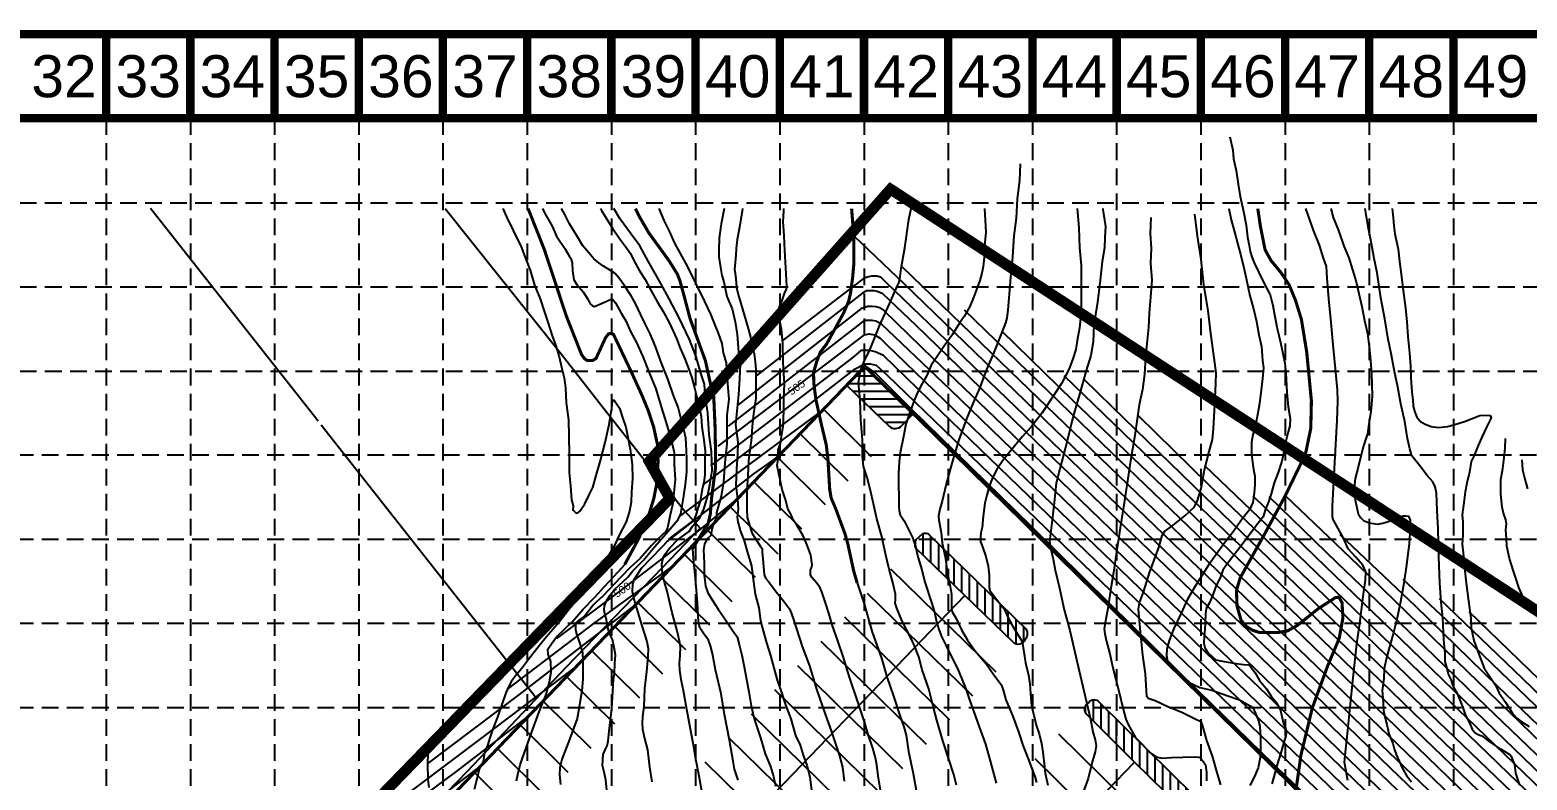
# Model space of a CAD drawing. Header units: inches. Extents: x 12501 to 13956, y 5211 to 6121.
# Drawn here: x 13230.6 to 13634, y 5918.5 to 6120.8 of the extents above; entities that cross this region are included whole.
import ezdxf
from ezdxf.enums import TextEntityAlignment as Align

# ---------------------------------------------------------------- set-up
doc = ezdxf.new("R2010")
doc.units = ezdxf.units.IN
doc.header["$MEASUREMENT"] = 0
doc.linetypes.add('HIDDEN', pattern=[0.375, 0.25, -0.125])
doc.linetypes.add('PHANTOM2', pattern=[1.25, 0.625, -0.125, 0.125, -0.125, 0.125, -0.125])
for name, color, linetype in [('BASE', 7, 'Continuous'), ('Curb', 250, 'Continuous'), ('EC', 43, 'Continuous'), ('GRID', 254, 'HIDDEN'), ('Hatch', 250, 'Continuous'), ('Parking', 250, 'Continuous'), ('PC', 43, 'Continuous'), ('PropertyLine', 250, 'Continuous'), ('Structure', 7, 'Continuous')]:
    doc.layers.add(name, color=color, linetype=linetype)
doc.styles.get("Standard").update_dxf_attribs({"font": 'ARIAL.TTF', "height": 25})
pattern_1 = [(90, (12087.9871, 5196.31), (-2.0833333, 4e-16), [])]

msp = doc.modelspace()

# ---------------------------------------------------------------- hatches: boundary and pattern name
at = {"layer": 'Hatch'}
h = msp.add_hatch(dxfattribs=at)
h.set_pattern_fill('ANSI31', scale=16.666667, angle=135, style=0)
h.set_pattern_definition([(180, (12087.9871, 5196.31), (-4e-16, -2.0833333), [])])
h.paths.add_polyline_path([(13455.53, 6030.04), (13450.67, 6024.97), (13462.14, 6013.95, 0.393005), (13465.3, 6013.9), (13468.61, 6017.31)])
h = msp.add_hatch(dxfattribs=at)
h.set_pattern_fill('ANSI31', scale=16.666667, angle=45, style=0)
h.set_pattern_definition(pattern_1)
h.paths.add_polyline_path([(13482.5, 5968.29), (13495.58, 5955.64, 0.537052), (13498.76, 5956.43, 0.397704), (13498.62, 5959.72), (13472.8, 5984.77, 0.27199), (13471.17, 5985.01), (13469.45, 5983.38, 0.167979), (13469.26, 5981.14)])
h = msp.add_hatch(dxfattribs=at)
h.set_pattern_fill('ANSI31', scale=16.666667, angle=45, style=0)
h.set_pattern_definition(pattern_1)
h.paths.add_polyline_path([(13518.47, 5939.83, 0.435119), (13515.81, 5939.41, 0.38974), (13515.19, 5936.43), (13528.23, 5923.37), (13540.87, 5911.01, 0.446905), (13544.48, 5911.35, 0.375059), (13544.79, 5913.87)])

# ---------------------------------------------------------------- linework, layer by layer
at = {"layer": 'BASE', "const_width": 2.27}
for points in [[(12502.4, 5212.07), (13954.53, 5212.07), (13954.53, 6119.64), (12502.4, 6119.64)], [(12525.04, 5234.75), (13931.9, 5234.71), (13931.87, 6096.97), (12525.33, 6096.99)]]:
    msp.add_lwpolyline(points, close=True, dxfattribs=at)
for points in [[(13251.16, 6096.96), (13251.16, 6119.64)], [(13273.85, 6096.96), (13273.85, 6119.64)], [(13296.54, 6096.96), (13296.54, 6119.64)], [(13319.22, 6096.96), (13319.22, 6119.64)], [(13341.91, 6096.96), (13341.91, 6119.64)], [(13364.6, 6096.96), (13364.6, 6119.64)], [(13387.29, 6096.96), (13387.29, 6119.64)], [(13409.98, 6096.96), (13409.98, 6119.64)], [(13432.67, 6096.96), (13432.67, 6119.64)], [(13455.36, 6096.96), (13455.36, 6119.64)], [(13478.05, 6096.96), (13478.05, 6119.64)], [(13500.74, 6096.96), (13500.74, 6119.64)], [(13523.43, 6096.96), (13523.43, 6119.64)], [(13546.12, 6096.96), (13546.12, 6119.64)], [(13568.81, 6096.96), (13568.81, 6119.64)], [(13591.5, 6096.96), (13591.5, 6119.64)], [(13614.19, 6096.96), (13614.19, 6119.64)]]:
    msp.add_lwpolyline(points, dxfattribs=at)
at = {"layer": 'Curb', "color": 7, "const_width": 0.833}
msp.add_lwpolyline([(13039.41, 5917.09, 0.230046), (13037.1, 5898.89, 0.080374), (13144.54, 5686.98), (13144.54, 5686.98, 0.021149), (13182.45, 5639.4, 0.972772), (13193.32, 5649.5), (13184.9, 5659.56), (13165.4, 5684.17), (13157.48, 5695.22), (13161.26, 5699, 0.363171), (13161.06, 5702.66), (13150.13, 5713.25), (13269.92, 5836.79), (13455.53, 6030.04), (13472.87, 6013.17), (13637.34, 5851.7), (13589.9, 5802.59), (13621.38, 5772.06), (13451.42, 5595.91), (13464.19, 5583.13), (13357.25, 5472.23)], format="xyb", dxfattribs=at)
at = {"layer": 'EC', "color": 31}
for points, elevation in [([(13553.9, 6091.96), (13554.7, 6088.35), (13554.9, 6086.02), (13555.6, 6082.89), (13556.19, 6079.23), (13556.68, 6075.83), (13557.65, 6071.84), (13558.35, 6068.12), (13558.73, 6064.91), (13559.16, 6062.7), (13559.43, 6061.08), (13559.92, 6059.3), (13560.46, 6057.95), (13561.75, 6055.42), (13563.1, 6052.61), (13564.83, 6049.38), (13565.49, 6046.53), (13565.97, 6044), (13566.67, 6040.33), (13567.59, 6036.5), (13568.24, 6033.59), (13568.72, 6030.94), (13568.99, 6028.25), (13569.32, 6023.1), (13569.64, 6019.21), (13570.18, 6016.03), (13570.13, 6014.09), (13569.64, 6012.42), (13569, 6009.94), (13568.56, 6007.43), (13567.91, 6004.51), (13566.94, 6001.44), (13565.86, 5998.64), (13565.04, 5995.7), (13564.39, 5993.54), (13563.48, 5991.33), (13562.88, 5989.5), (13561.21, 5987.39), (13559.15, 5984.57), (13556.61, 5981.23), (13554.78, 5978.8), (13553.05, 5976.59), (13552.03, 5975.13), (13551.32, 5973.03), (13550.24, 5971.01), (13549.43, 5968.75), (13548.51, 5966.54), (13547.54, 5964.76), (13547.38, 5963.36), (13547.27, 5960.82), (13547.17, 5959.15), (13547.06, 5957.37), (13546.95, 5955.59), (13547.17, 5954.24), (13548.03, 5952.92), (13549.28, 5951.73), (13550.19, 5950.98), (13551.43, 5950.65), (13552.95, 5950.38), (13555.1, 5950.06), (13557.64, 5949.68), (13558.99, 5949.58), (13559.53, 5949.2), (13560.72, 5947.42), (13561.9, 5945.42), (13563.79, 5943.16), (13565.03, 5941.16), (13566.33, 5939.6), (13567.52, 5937.66), (13567.89, 5936.09), (13568.35, 5933.74), (13568.89, 5932.61), (13569.21, 5931.53), (13568.99, 5930.51), (13568.35, 5928.4), (13567.65, 5925.87), (13566.73, 5922.79), (13565.81, 5919.45), (13565.27, 5917.51)], 43.25), ([(13497.43, 6084.67), (13497.23, 6080.23), (13496.61, 6075.25), (13496.34, 6069.99), (13495.73, 6065.28), (13495.38, 6059.61), (13494.84, 6054.1), (13494.5, 6049.52), (13494.09, 6045.29), (13493.89, 6043.04), (13493.48, 6041.81), (13492.38, 6039.01), (13490.38, 6033.78), (13488.33, 6029.2), (13486.56, 6024.35), (13484.71, 6020.05), (13482.94, 6015.89), (13480.89, 6010.29), (13479.46, 6005.55), (13478.64, 6002.62), (13477.54, 5998.32), (13476.45, 5993.78), (13475.83, 5991.6), (13475.42, 5989.75), (13475.56, 5988.66), (13476.11, 5985.25), (13476.45, 5982.38), (13477.2, 5978.72), (13477.82, 5974.21), (13478.57, 5970.73), (13478.91, 5968.62), (13478.91, 5966.57), (13478.91, 5964.72), (13479.11, 5963.9), (13480.07, 5962.33), (13481.64, 5959.09), (13483.28, 5956.22), (13485.26, 5953.49), (13488.34, 5949.8), (13490.32, 5946.93), (13491.76, 5945.02), (13492.37, 5944.13), (13492.92, 5942.49), (13493.62, 5940.21), (13495.39, 5935.98), (13497.03, 5931.54), (13498.26, 5927.65), (13499.78, 5923.86), (13501.49, 5919.28), (13501.83, 5917.92)], 42.75), ([(13358.01, 6072.6), (13359.06, 6070.38), (13360.86, 6066.72), (13362.94, 6062.27), (13364.25, 6059.02), (13365.43, 6055.98), (13366.54, 6051.98), (13368.06, 6048.31), (13369.3, 6044.65), (13370.13, 6042.03), (13371.32, 6038.31), (13372.28, 6035.9), (13373.18, 6032.65), (13373.87, 6029.82), (13374.57, 6026.98), (13374.91, 6024.29), (13375.12, 6020.28), (13375.75, 6015.69), (13375.82, 6011.13), (13375.89, 6006.36), (13375.88, 6001.5), (13376.3, 5997.83), (13376.43, 5995.28), (13376.57, 5994.1), (13376.99, 5992.51), (13376.92, 5991.34), (13377.26, 5991.06), (13377.61, 5990.72), (13378.16, 5990.51), (13378.78, 5991.06), (13380.1, 5993), (13381.27, 5995.42), (13382.31, 5997.42), (13383.21, 6000.67), (13384.38, 6004.68), (13385.63, 6009.58), (13386.68, 6014.38), (13387.37, 6018.83), (13387.61, 6020.55), (13387.73, 6020.97), (13388.03, 6020.97), (13388.44, 6020.43), (13389.46, 6018.77), (13390.29, 6016.27), (13391.18, 6013.71), (13391.6, 6011.45), (13392.31, 6007.76), (13392.85, 6003.6), (13392.98, 5999.88), (13392.68, 5996.25), (13392.62, 5993.45), (13392.21, 5991.01), (13391.25, 5988.16), (13389.27, 5984.39), (13388.02, 5981.65), (13386.71, 5979.39), (13385.05, 5976.95), (13382.47, 5973.24), (13379.62, 5969.49), (13376.58, 5965.39), (13373.18, 5961.08), (13369.85, 5957.15), (13367.83, 5954.71), (13364.97, 5951.07), (13363.07, 5948.51), (13361.46, 5946.67), (13360.39, 5945.18), (13359.62, 5943.87), (13358.84, 5942.09), (13357.71, 5938.64), (13356.7, 5935.78), (13355.25, 5932.12), (13354.48, 5929.69), (13353.94, 5927.84), (13353.1, 5925.98), (13352.98, 5925.27), (13352.74, 5923.66), (13351.67, 5921.52), (13351.01, 5918.78), (13350.3, 5916.05)], 41.58), ([(13368.71, 6072.6), (13369.3, 6071.43), (13371.31, 6067.87), (13372.49, 6065.14), (13374.77, 6061.86), (13376.05, 6059.67), (13376.41, 6059.13), (13376.69, 6058.03), (13376.78, 6055.84), (13377.18, 6053.45), (13378, 6052.11), (13379.72, 6050.17), (13380.92, 6048.23), (13381.59, 6046.96), (13382.19, 6046.36), (13382.78, 6046.21), (13384.8, 6047.11), (13387.26, 6048.23), (13387.71, 6048.08), (13388.38, 6047.19), (13389.95, 6044.42), (13391.22, 6042.33), (13392.49, 6039.27), (13393.98, 6036.66), (13395.7, 6032.93), (13397.57, 6028.15), (13399.31, 6024.01), (13400.81, 6018.93), (13402.08, 6014.9), (13403.27, 6010.65), (13404.24, 6006.84), (13404.24, 6003.71), (13404.47, 5999.6), (13404.15, 5995.98), (13403.85, 5993.07), (13403.1, 5990.01), (13402.43, 5986.57), (13402, 5985.57), (13400.99, 5984.69), (13398.13, 5981.77), (13395.01, 5978.3), (13392.36, 5975.86), (13389.85, 5973.21), (13385.02, 5968.12), (13383.3, 5966.6), (13382.42, 5965.71), (13381.2, 5964.15), (13380.11, 5962.8), (13378.41, 5961.57), (13377.6, 5960.89), (13377.6, 5960.01), (13377.6, 5958.99), (13377.94, 5957.57), (13378.82, 5955.33), (13379.54, 5952.88), (13379.59, 5950.77), (13379.64, 5947.9), (13379.59, 5945.79), (13379.34, 5942.62), (13378.99, 5940.55), (13378.53, 5937.68), (13378.03, 5935.12), (13376.72, 5931.47), (13375.71, 5928.75), (13374.6, 5925.83), (13373.95, 5924.12), (13373.4, 5921.96), (13373.35, 5919.99), (13373.6, 5917.33)], 41.75), ([(13386.4, 5912.17), (13385.76, 5918.58), (13385.37, 5920.65), (13384.93, 5922.47), (13384.98, 5923.93), (13385.11, 5925.44), (13385.67, 5926.91), (13386.15, 5927.8), (13386.4, 5929.05), (13386.71, 5931.77), (13387.05, 5934.79), (13387.4, 5937.85), (13387.7, 5942.45), (13387.83, 5945.73), (13388.13, 5947.24), (13388.26, 5950.01), (13388.44, 5952.28), (13388.05, 5954.26), (13387.57, 5956.42), (13386.79, 5958.06), (13386.19, 5960.3), (13385.97, 5961.82), (13385.54, 5963.39), (13385.36, 5964.55), (13385.45, 5965.41), (13385.93, 5966.67), (13386.84, 5968.31), (13388.13, 5969.95), (13391.76, 5973.28), (13393.1, 5975), (13395.9, 5977.77), (13399.02, 5981.5), (13401.36, 5984.18), (13403.7, 5986.95), (13405.3, 5988.81), (13406.03, 5990.36), (13406.37, 5992.52), (13406.81, 5995.2), (13407.28, 5998.26), (13407.63, 6001.65), (13407.63, 6005.23), (13407.46, 6009.2), (13407.38, 6010.69), (13406.86, 6012.72), (13406.12, 6015.87), (13405.3, 6019.11), (13404.05, 6022.24), (13402.62, 6026.47), (13400.76, 6030.96), (13399.16, 6035.39), (13397.78, 6038.88), (13396.36, 6041.56), (13395.23, 6043.98), (13393.81, 6047), (13392.63, 6049.05), (13391.08, 6051.47), (13389.61, 6053.58), (13388.31, 6055.14), (13387.02, 6055.96), (13385.15, 6057.05), (13383.9, 6058), (13382.52, 6059.04), (13381.18, 6060.72), (13379.62, 6062.54), (13378.2, 6065), (13376.04, 6068.49), (13374.73, 6071.06), (13373.87, 6072.6)], 41.83), ([(13384.38, 6072.6), (13384.65, 6072.12), (13385.86, 6070.03), (13387.62, 6067.33), (13389.44, 6064.53), (13391.14, 6062.35), (13392.41, 6060.48), (13393.29, 6058.78), (13394.88, 6055.86), (13396.37, 6053.5), (13398.02, 6050.42), (13399.73, 6047.39), (13401.21, 6044.86), (13402.92, 6041.68), (13404.81, 6037.57), (13405.8, 6034.99), (13407.12, 6032.13), (13407.94, 6029.77), (13408.99, 6027.02), (13409.65, 6024.27), (13410.36, 6021.76), (13410.86, 6019.61), (13411.52, 6016.53), (13411.68, 6013.78), (13412.18, 6010.15), (13412.56, 6007.18), (13412.45, 6004.6), (13412.51, 6000.83), (13412.18, 5998.79), (13411.8, 5997.42), (13411.47, 5995.33), (13411.25, 5993.74), (13410.59, 5991.87), (13410.09, 5990), (13409.47, 5988.72), (13408.14, 5987.63), (13403.47, 5984.13), (13400.98, 5981.4), (13398.01, 5978.36), (13395.29, 5975.56), (13393.33, 5972.5), (13393.02, 5971.33), (13392.86, 5969.39), (13393.56, 5966.66), (13394.42, 5963.7), (13395.59, 5959.88), (13396.84, 5955.92), (13397.21, 5954), (13397.13, 5951.75), (13396.73, 5947.82), (13396.25, 5943.24), (13396.08, 5938.36), (13395.72, 5935.68), (13395.6, 5933.9), (13395.66, 5932.23), (13396.2, 5929.73), (13397.03, 5926.69), (13397.52, 5922.02), (13398.23, 5918.03)], 41.92), ([(13411.77, 5915.1), (13410.99, 5919.63), (13410.1, 5923.73), (13409.32, 5928.5), (13408.37, 5933.71), (13407.47, 5938.54), (13406.82, 5942.17), (13406.1, 5945.68), (13405.74, 5948.15), (13405.62, 5950), (13405.8, 5952.14), (13405.92, 5954.58), (13405.62, 5956.01), (13404.96, 5959.11), (13403.71, 5963.63), (13402.28, 5969.5), (13401.63, 5971.94), (13401.03, 5974.02), (13400.91, 5976.76), (13401.33, 5978.92), (13403, 5981.18), (13405.08, 5983.32), (13408.24, 5985.59), (13409.13, 5986.96), (13411.16, 5989.22), (13412.17, 5991.6), (13413.19, 5994.89), (13413.84, 5998.11), (13414.44, 6001.92), (13414.38, 6004.12), (13414.26, 6007.1), (13413.66, 6011.71), (13413.31, 6017.55), (13412.59, 6022.19), (13412.36, 6025.26), (13411.52, 6027.99), (13410.03, 6032.88), (13408.31, 6037.34), (13405.44, 6043.38), (13402.82, 6048.27), (13400.62, 6052.43), (13397.21, 6058.42), (13394.95, 6062.58), (13392.63, 6065.74), (13389.65, 6069.79), (13387.95, 6072.6)], 42), ([(13400.1, 6072.6), (13401.51, 6069.26), (13402.88, 6066.52), (13404.31, 6063.25), (13405.8, 6060.51), (13407.71, 6057.11), (13409.37, 6053.78), (13410.68, 6051.04), (13412.42, 6047.55), (13413.97, 6044.16), (13415.22, 6041.01), (13416.05, 6039.04), (13417.01, 6036.24), (13417.42, 6033.74), (13418.2, 6031.06), (13418.38, 6027.87), (13418.68, 6024.3), (13418.91, 6021.26), (13418.38, 6016.92), (13418.38, 6009.2), (13417.85, 6004.08), (13417.49, 5998.96), (13416.88, 5995.07), (13416.28, 5992.81), (13415.58, 5990.69), (13415.58, 5989.26), (13414.91, 5988.02), (13414.34, 5986.21), (13414.05, 5984.49), (13413.1, 5983.54), (13412.34, 5982.21), (13412.15, 5980.59), (13412.33, 5977.05), (13412.33, 5973.7), (13412.44, 5972.48), (13412.67, 5970.86), (13413.25, 5969.01), (13414.47, 5967.1), (13416.09, 5964.62), (13417.65, 5962.3), (13419.85, 5959.09), (13421.18, 5957.18), (13421.82, 5954.75), (13422.46, 5952.26), (13423.04, 5949.08), (13424.37, 5942.32), (13425, 5938.56), (13425.7, 5935.39), (13426.4, 5933.13), (13427.44, 5929.95), (13428.71, 5925.61), (13430.16, 5922.2), (13430.97, 5919.48), (13431.49, 5916.94)], 42.17), ([(13417.67, 6072.6), (13416.89, 6068.53), (13416.35, 6064.64), (13416.28, 6061.52), (13416.28, 6059.61), (13416.66, 6056.72), (13417.04, 6054.58), (13417.57, 6052.91), (13418.43, 6048.9), (13419.8, 6045.62), (13420.64, 6042.12), (13421.17, 6038.69), (13421.56, 6033.89), (13422.01, 6030.68), (13421.85, 6026.76), (13421.55, 6022.49), (13421.09, 6017.99), (13420.78, 6014.41), (13421.32, 6009.61), (13421.24, 6006.37), (13421.02, 6002.48), (13420.86, 5997.98), (13421.24, 5994.4), (13421.47, 5991.58), (13421.17, 5989.45), (13421.4, 5988.15), (13422.01, 5985.86), (13423.07, 5983.04), (13424.07, 5979.5), (13425.06, 5976.3), (13425.52, 5972.64), (13426.05, 5968.67), (13427.04, 5964.94), (13427.5, 5961.51), (13428.03, 5959.38), (13429.11, 5955.59), (13430.18, 5952.16), (13431.17, 5948.43), (13432.01, 5945.22), (13433, 5942.4), (13434.22, 5938.82), (13435.67, 5935.09), (13436.89, 5930.59), (13438.12, 5927.95), (13438.96, 5925.28), (13439.95, 5922.54), (13440.72, 5919.41), (13441.17, 5915.75)], 42.25), ([(13422.63, 6072.6), (13422.53, 6072.05), (13421.84, 6067.61), (13421.2, 6064.29), (13420.96, 6061.86), (13420.85, 6060.02), (13420.68, 6058.11), (13420.5, 6056.2), (13420.62, 6055.17), (13420.85, 6053.72), (13420.97, 6051.38), (13421.49, 6049.42), (13422.13, 6047.05), (13423.05, 6043.99), (13424.15, 6040.27), (13424.79, 6037.96), (13425.25, 6035.89), (13425.77, 6033.46), (13426, 6031.27), (13426.17, 6029.19), (13426.17, 6026.07), (13426.17, 6021.48), (13425.6, 6017.32), (13425.25, 6013.97), (13425.02, 6010.8), (13424.67, 6008.08), (13424.27, 6004.7), (13424.03, 6000.55), (13423.75, 5996.8), (13423.75, 5994.31), (13423.8, 5991.37), (13423.92, 5989.32), (13424.33, 5987.88), (13424.9, 5986.09), (13425.19, 5984.99), (13426.06, 5983.78), (13427.5, 5981.53), (13427.91, 5980.95), (13427.91, 5980.02), (13428.14, 5978.18), (13428.43, 5974), (13428.78, 5973.02), (13429.59, 5972.04), (13431.44, 5969.67), (13433.63, 5966.9), (13435.31, 5964.7), (13435.77, 5963.61), (13436.41, 5961.58), (13438.67, 5954.56), (13440.63, 5949.36), (13442.6, 5943.07), (13444.97, 5936.06), (13446.47, 5931.84), (13447.28, 5929.42), (13448.79, 5925.12), (13449.6, 5922), (13450.06, 5918.25)], 42.33), ([(13459.8, 5915.8), (13459.18, 5919.67), (13458.79, 5922.7), (13458.39, 5924.94), (13457.78, 5927.13), (13456.48, 5930.85), (13455.53, 5934.22), (13454.24, 5938.03), (13453.28, 5940.98), (13451.93, 5944.9), (13450.86, 5948.27), (13449.8, 5951.63), (13448.34, 5956.12), (13446.82, 5960.41), (13445.92, 5963.55), (13444.91, 5966.58), (13443.96, 5969.32), (13443.45, 5970.56), (13442.55, 5971.74), (13441.42, 5973.11), (13440.97, 5973.79), (13440.97, 5974.4), (13440.97, 5975.24), (13441.25, 5975.75), (13441.37, 5976.53), (13441.03, 5979.17), (13440.02, 5981.92), (13438.84, 5984.61), (13437.38, 5987.05), (13436.31, 5988.67), (13435.64, 5990.19), (13434.8, 5991.7), (13434.29, 5993.89), (13433.34, 5996.86), (13432.44, 6001.2), (13431.99, 6003.39), (13432.21, 6005.07), (13432.21, 6007.54), (13432.89, 6009.27), (13433.17, 6011.18), (13433.62, 6013.93), (13433.67, 6015.95), (13433.79, 6018.22), (13433.79, 6021.53), (13433.96, 6025.28), (13433.62, 6031.23), (13433.45, 6036.24), (13433.12, 6040.17), (13432.56, 6042.69), (13432.16, 6044.49), (13432.33, 6045.33), (13432.67, 6046.34), (13433.29, 6047.85), (13434.07, 6049.96), (13434.52, 6050.8), (13434.57, 6051.64), (13434.52, 6053.38), (13434.29, 6056.63), (13434.07, 6061.34), (13433.85, 6065.24), (13433.57, 6069.16), (13433.73, 6071.91), (13433.8, 6072.6)], 42.42), ([(13480.3, 5917.15), (13479.55, 5920.09), (13478.11, 5924.42), (13476.67, 5928.85), (13474.94, 5934.73), (13474.01, 5938.45), (13472.86, 5943.18), (13471.07, 5948.25), (13470.1, 5951.78), (13469, 5954.72), (13468.02, 5956.91), (13465.65, 5961.41), (13464.21, 5964.86), (13463.79, 5966.22), (13463.85, 5967.2), (13463.85, 5968.64), (13463.1, 5971.81), (13462.12, 5975.44), (13461.26, 5979.19), (13460.15, 5984.23), (13458.83, 5989.01), (13457.9, 5993.04), (13457.15, 5996.64), (13456.17, 6000.16), (13455.25, 6003.1), (13454.96, 6005.92), (13454.96, 6010.24), (13454.5, 6015.63), (13454.32, 6020.99), (13453.92, 6025.74), (13454.38, 6028.91), (13455.42, 6031.39), (13457.03, 6034.73), (13459.52, 6040.98), (13462.23, 6046.91), (13464.13, 6051.23), (13464.88, 6052.79), (13465.11, 6054.29), (13465.4, 6056.42), (13466.33, 6062.04), (13467.48, 6069.7), (13468.05, 6072.6)], 42.58), ([(13487.83, 6072.6), (13488.05, 6069.49), (13488.22, 6066.24), (13487.94, 6063.44), (13487.72, 6059.4), (13487.44, 6057.04), (13487.1, 6055.19), (13486.54, 6053.23), (13485.63, 6050.78), (13484.85, 6048.6), (13483.84, 6046.24), (13482.32, 6043.49), (13481.13, 6041.74), (13479.17, 6038.71), (13476.87, 6035.46), (13475.07, 6032.77), (13473.44, 6030.41), (13472.27, 6027.64), (13470.92, 6025.28), (13469.69, 6022.87), (13468.85, 6020.85), (13467.56, 6017.15), (13466.66, 6014.52), (13465.98, 6011.21), (13465.08, 6006.8), (13464.85, 6004.45), (13464.63, 6001.14), (13464.63, 5998.17), (13464.74, 5994.86), (13464.74, 5992.34), (13464.8, 5991.05), (13465.14, 5990.04), (13466.15, 5988.41), (13467.33, 5986.07), (13468.45, 5983.94), (13469.24, 5981.64), (13469.86, 5978.73), (13470.92, 5975.19), (13471.71, 5971.89), (13473.68, 5966.19), (13474.46, 5963.44), (13474.86, 5961.25), (13475.47, 5959.4), (13476.2, 5957.27), (13477.38, 5954.92), (13478.62, 5952.45), (13480.58, 5948.67), (13481.82, 5945.59), (13482.77, 5943.18), (13483.72, 5940.48), (13485.07, 5936.65), (13486.77, 5931.94), (13488.07, 5928.25), (13489.44, 5923.41), (13490.38, 5920.01), (13490.96, 5917.69)], 42.67), ([(13512.81, 6072.6), (13513.26, 6067.42), (13513.45, 6062.02), (13513.83, 6057.24), (13513.83, 6050.46), (13513.89, 6044.87), (13513.45, 6040.48), (13512.8, 6037.08), (13512.42, 6034.6), (13511.53, 6031.8), (13510.58, 6029.25), (13508.54, 6025.44), (13506.69, 6022.57), (13503.37, 6017.52), (13500.5, 6013.83), (13497.96, 6011.1), (13495.09, 6007.57), (13492.73, 6004.7), (13491.27, 6002.48), (13489.93, 5999.87), (13488.98, 5997.45), (13488.47, 5995.33), (13487.96, 5993.17), (13487.51, 5989.73), (13487.19, 5986.68), (13486.87, 5985.22), (13486.75, 5984.01), (13486.75, 5982.8), (13487.26, 5981.46), (13488.21, 5978.79), (13488.78, 5976.25), (13489.1, 5973.77), (13489.1, 5970.55), (13489.3, 5969.66), (13490.95, 5967.43), (13493.11, 5964.7), (13494.01, 5962.66), (13495.47, 5959.99), (13496.81, 5957.77), (13497.95, 5955.86), (13498.33, 5953.69), (13498.92, 5950.16), (13499.69, 5946.85), (13500, 5944.37), (13500.2, 5941.89), (13500.51, 5938.46), (13501.21, 5935.72), (13501.79, 5933.39), (13502.56, 5930.97), (13503.2, 5928.43), (13503.51, 5926.08), (13503.9, 5922.96), (13504.21, 5920.42), (13504.85, 5917.17)], 42.83), ([(13519.68, 6072.6), (13519.71, 6072.41), (13520.44, 6067.76), (13520.28, 6064.91), (13520.2, 6062.06), (13519.54, 6058.39), (13518.97, 6053.36), (13518.31, 6047.4), (13517.33, 6041.29), (13517.09, 6036.72), (13516.44, 6033.05), (13515.21, 6028.97), (13513.49, 6022.81), (13511.69, 6016.61), (13510.14, 6010.01), (13508.11, 6002.46), (13507.13, 5998.63), (13506.64, 5993.41), (13505.98, 5987.86), (13505.58, 5985.01), (13505.36, 5982.84), (13505.68, 5980.81), (13506.32, 5978.07), (13506.89, 5975.15), (13508.03, 5970.25), (13509.31, 5964.46), (13510.84, 5958.83), (13512.43, 5951.83), (13513.57, 5946.87), (13515.29, 5939.59), (13516.38, 5934.94), (13517.01, 5931.57), (13517.65, 5929.41), (13517.9, 5927.76), (13517.65, 5926.17), (13516.89, 5923.75), (13515.74, 5918.93), (13514.4, 5915.31)], 42.92), ([(13551.47, 5917.22), (13550.6, 5920.26), (13549.23, 5925.01), (13547.74, 5929.22), (13546.69, 5933.07), (13546.32, 5934.18), (13544.39, 5935.05), (13541.04, 5936.73), (13537.44, 5938.24), (13533.84, 5939.92), (13531.97, 5940.54), (13531.6, 5941.1), (13531.23, 5947.17), (13530.49, 5952.26), (13529.86, 5958.55), (13529.36, 5964.63), (13529.61, 5966.3), (13530.66, 5969.16), (13532.28, 5974.43), (13534.76, 5981.27), (13535.69, 5984.5), (13536.38, 5985.68), (13538.18, 5986.92), (13541.84, 5989.77), (13544.45, 5992.22), (13545.2, 5993.95), (13546.19, 5997.18), (13547.06, 6001.77), (13548.11, 6006.11), (13549.23, 6010.36), (13549.55, 6013.33), (13549.92, 6019.72), (13550.17, 6025.43), (13550.29, 6028.31), (13549.73, 6032.34), (13548.8, 6038.92), (13548.06, 6045.06), (13546.94, 6052.17), (13546.2, 6058.92), (13545.26, 6065.31), (13544.52, 6071.14)], 43.08), ([(13553.63, 6072.6), (13554.32, 6069.59), (13555.27, 6066.01), (13556.05, 6062.9), (13556.77, 6060.34), (13557.66, 6056.64), (13558.38, 6053.37), (13559.28, 6049.13), (13560.3, 6045.61), (13561.13, 6042.21), (13561.79, 6038.62), (13562.44, 6035.46), (13562.74, 6031.64), (13562.98, 6029.7), (13562.75, 6026.78), (13562.39, 6023.73), (13561.97, 6020.09), (13561.37, 6016.99), (13560.77, 6013.85), (13560.17, 6011.59), (13559.81, 6009.62), (13559.81, 6006.69), (13559.93, 6004.84), (13560.29, 6002.28), (13560.71, 6000.49), (13560.65, 5998.16), (13560.53, 5995.95), (13560.1, 5993.41), (13559.21, 5991.44), (13557.36, 5989.06), (13554.85, 5985.48), (13552.34, 5982.19), (13548.15, 5976.49), (13544.81, 5971.12), (13542.48, 5967.12), (13540.8, 5963.54), (13538.83, 5959.4), (13537.63, 5956.17), (13536.98, 5953.85), (13536.86, 5952.11), (13537.1, 5950.62), (13538.71, 5948.95), (13540.98, 5946.68), (13543.01, 5944.89), (13545.87, 5943.52), (13549.1, 5942.8), (13553.42, 5941.27), (13556.58, 5940.14), (13559.39, 5938.59), (13560.22, 5937.93), (13560.88, 5936.5), (13561.6, 5934.83), (13562.02, 5933.04), (13562.19, 5930.11), (13562.19, 5927.49), (13562.08, 5924.62), (13561.54, 5921.88), (13560.46, 5919.33), (13559.33, 5917.12)], 43.17), ([(13585.77, 5918.43), (13584.8, 5923.34), (13585.16, 5926.92), (13585.76, 5931.88), (13586.35, 5938.24), (13587.13, 5946.12), (13588.14, 5955.25), (13588.98, 5960.77), (13589.94, 5968.77), (13590.48, 5972.44), (13590.6, 5974.71), (13589.76, 5976.44), (13587.91, 5978.65), (13585.82, 5980.92), (13584.45, 5983.96), (13582.66, 5987.18), (13581.69, 5989), (13581.57, 5989.78), (13581.63, 5992.41), (13581.87, 5997.42), (13582.29, 6005.89), (13582.82, 6015.47), (13583.06, 6020.67), (13582.94, 6023.77), (13582.46, 6028.48), (13581.81, 6035.86), (13581.21, 6041.89), (13580.61, 6048.28), (13580.2, 6053.86), (13579.96, 6056.96), (13579.18, 6059.29), (13578.05, 6062.75), (13576.55, 6066.57), (13574.39, 6072.6)], 43.42), ([(13581.11, 6072.6), (13581.77, 6070.17), (13583.23, 6066.69), (13584.65, 6062.44), (13586, 6059.36), (13586.95, 6056.1), (13587.96, 6052.9), (13588.69, 6049.76), (13589.48, 6046.22), (13590.21, 6042.41), (13590.99, 6038.95), (13591.44, 6035.47), (13591.84, 6031.6), (13592.06, 6028.17), (13592.23, 6025.26), (13592.24, 6021.96), (13591.9, 6017.87), (13591.4, 6014.61), (13591.06, 6011.86), (13589.99, 6008.66), (13589.21, 6005.91), (13588.52, 6002.86), (13587.73, 5999.83), (13587.4, 5997.36), (13587.4, 5995.84), (13587.68, 5994.04), (13588.24, 5991.58), (13588.52, 5990.28), (13589.25, 5989.27), (13589.98, 5988.49), (13591.44, 5987.93), (13592.62, 5987.7), (13593.61, 5987.55), (13595.18, 5987.78), (13598.04, 5988.68), (13600.51, 5989.74), (13601.47, 5989.74), (13602.03, 5989.69), (13602.48, 5988.62), (13602.53, 5987.61), (13602.42, 5985.08), (13602.25, 5982.22), (13601.92, 5979.53), (13601.52, 5976.61), (13600.78, 5971.59), (13599.88, 5966.59), (13598.98, 5962.33), (13597.97, 5957.93), (13596.96, 5954.5), (13596.06, 5951.14), (13595.55, 5948.55), (13595.39, 5945.92), (13594.94, 5942.66), (13595.23, 5939.55), (13595.34, 5937.3), (13595.73, 5935.62), (13596.24, 5933.54), (13596.8, 5931.02), (13597.81, 5928.44), (13598.2, 5926.98), (13598.71, 5925.41), (13600.34, 5921.89), (13601.57, 5919.82), (13602.92, 5918.08)], 43.5), ([(13632.05, 5917.17), (13630.98, 5920.43), (13630.7, 5922.73), (13629.96, 5924.72), (13629.29, 5925.45), (13626.93, 5926.85), (13623.95, 5928.87), (13622.27, 5930.22), (13620.87, 5930.78), (13620.02, 5931.23), (13619.46, 5931.79), (13618.68, 5933.81), (13617.55, 5936), (13616.82, 5938.08), (13615.4, 5941.69), (13614.11, 5943.94), (13613.55, 5945.68), (13612.87, 5947.14), (13612.48, 5948.6), (13611.92, 5950.51), (13611.92, 5952.64), (13611.58, 5956.45), (13611.36, 5962.32), (13610.85, 5966.48), (13610.51, 5971.75), (13610.23, 5978.68), (13610.06, 5986.32), (13609.78, 5991.25), (13609.61, 5995.9), (13609.27, 5997.64), (13608.65, 5998.93), (13607.14, 6000.67), (13605.12, 6003.3), (13602.98, 6006), (13602.42, 6007.85), (13601.8, 6010.6), (13601.12, 6015.23), (13600, 6019.95), (13599.16, 6024.49), (13598.26, 6028.7), (13597.47, 6033.11), (13596.51, 6037.88), (13595.73, 6042.88), (13594.66, 6048.57), (13593.65, 6055.25), (13592.86, 6059.12), (13592.13, 6063.17), (13591.23, 6067.71), (13590.44, 6072.6)], 43.58), ([(13597.65, 6072.6), (13597.97, 6070.11), (13598.08, 6067.92), (13598.42, 6065.84), (13599.26, 6061.65), (13599.66, 6058.34), (13600.22, 6054.25), (13600.61, 6050.54), (13601.29, 6045.74), (13601.63, 6042.09), (13601.91, 6038.11), (13602.36, 6033.62), (13602.64, 6030.14), (13602.69, 6027.08), (13602.97, 6023.09), (13603.2, 6021.07), (13603.37, 6019.39), (13603.82, 6017.7), (13604.32, 6016.36), (13605.28, 6015.18), (13606.57, 6014.51), (13608.2, 6013.89), (13610.16, 6013.61), (13612.57, 6013.89), (13614.32, 6014.28), (13617.15, 6015.22), (13621.25, 6016.79), (13622.76, 6016.96), (13624.06, 6016.79), (13624.39, 6016.4), (13624.17, 6015.83), (13623.21, 6013.87), (13621.81, 6011.01), (13620.8, 6008.71), (13619.73, 6006.07), (13619, 6004.39), (13618.55, 6001.58), (13617.76, 5998.57), (13617.31, 5996.21), (13616.97, 5993.35), (13616.52, 5990.09), (13616.69, 5988.13), (13616.69, 5984.54), (13616.52, 5982.18), (13616.8, 5979.82), (13617.14, 5975.78), (13617.6, 5971.59), (13618.27, 5966.82), (13618.83, 5962.16), (13618.95, 5959.61), (13619.68, 5956.13), (13620.69, 5953.5), (13621.58, 5951.03), (13622.48, 5948.73), (13625.53, 5944.15), (13626.48, 5942.02), (13628.17, 5939.55), (13630.02, 5936.69), (13631.25, 5935.23), (13632.71, 5934.16), (13634.62, 5932.99)], 43.67), ([(13532.66, 6070.22), (13532.47, 6065.94), (13532.72, 6061.98), (13532.54, 6057.88), (13532.91, 6053.29), (13532.58, 6048.74), (13532.21, 6044.39), (13532.02, 6040.61), (13531.65, 6037.08), (13531.22, 6032.68), (13530.91, 6027.99), (13530.41, 6023.84), (13529.54, 6019.75), (13528.98, 6015.9), (13528.36, 6011.46), (13527.18, 6004.64), (13526.19, 5998.07), (13525.44, 5993.29), (13524.38, 5986.56), (13523.45, 5980.61), (13522.58, 5974.47), (13521.9, 5970.27), (13521.15, 5965.31), (13520.53, 5961.9), (13520.1, 5959.3), (13520.28, 5957.99), (13520.66, 5955.89), (13521.59, 5952.54), (13522.33, 5949.13), (13524.14, 5942.14), (13525.13, 5937.99), (13525.94, 5934.95), (13526.5, 5933.53), (13527.37, 5932.1), (13528.55, 5930.05), (13530.47, 5928.01), (13532.39, 5925.96), (13534.07, 5924.84), (13535.62, 5924.41), (13538.23, 5924.6), (13544.32, 5924.8), (13545.56, 5924.68), (13546.12, 5924.37), (13546.8, 5923.44), (13547.42, 5922.63), (13547.67, 5920.58), (13547.61, 5918.35)], 43), ([(13634.4, 5964.67), (13633.22, 5967.2), (13631.76, 5970.45), (13631.15, 5972.42), (13630.35, 5974.85), (13629.28, 5978.28), (13628.61, 5981.59), (13628.44, 5983.63), (13628.33, 5985.99), (13628.44, 5987.67), (13628.27, 5988.74), (13627.66, 5990.48), (13627.32, 5992.11), (13626.98, 5995.64), (13626.98, 5999.6), (13627.49, 6002.52), (13627.82, 6005.44), (13628.1, 6008.02), (13628.22, 6010.66)], 43.75), ([(13632.61, 6004.87), (13632.83, 6002.17), (13633.45, 5999.71), (13634.12, 5997.07)], 43.83), ([(13421.44, 5918.51), (13420.49, 5921.53), (13420.12, 5923.67), (13419.11, 5929.31), (13417.78, 5936.23), (13416.84, 5941.77), (13415.38, 5948.23), (13414.5, 5952.7), (13414, 5954.71), (13413.43, 5956.29), (13412.17, 5957.98), (13411.1, 5959.59), (13410.78, 5961.23), (13410.47, 5966.32), (13410.22, 5969.72), (13409.84, 5973.81), (13409.46, 5978.28), (13409.21, 5981.02)], 42.08), ([(13361.69, 5918.35), (13362.05, 5920.07), (13362.7, 5922.63), (13363.83, 5925.67), (13365.8, 5931.28), (13367.82, 5936.93), (13369.73, 5941.61), (13370.62, 5945.06), (13371.04, 5947.68), (13370.98, 5950.53), (13370.26, 5952.49), (13370.14, 5953.8), (13370.68, 5954.64), (13372.52, 5957.19), (13376.88, 5961.39), (13379.62, 5964.54), (13382.83, 5967.87), (13385.45, 5970.73), (13389.08, 5974.65), (13390.88, 5976.65)], 41.67), ([(13453.51, 5971.73), (13455.31, 5966.33), (13457.53, 5958.46), (13460.07, 5951.42), (13461.54, 5946.34), (13463.34, 5941.18), (13464.99, 5935.97), (13466.06, 5932.94), (13466.71, 5930.65), (13467.37, 5926.23), (13468.6, 5920.33), (13469.75, 5913.74)], 42.5), ([(13337.85, 5925.59), (13337.73, 5922.89), (13337.85, 5918.69), (13338.13, 5916.51)], 41.5)]:
    msp.add_lwpolyline(points, dxfattribs=dict(at, elevation=elevation))
at = {"layer": 'EC', "color": 31, "const_width": 0.833}
for points, elevation in [([(13390.88, 5976.65), (13394.77, 5983.88), (13397.38, 5990.06), (13398.72, 5994.43), (13399.57, 5998.79), (13399.87, 6004.35), (13399.69, 6009.08), (13398.66, 6013.81), (13397.26, 6018.06), (13395.57, 6022.18), (13392.46, 6029.02), (13387.84, 6038.72), (13387.42, 6038.96), (13387.06, 6038.96), (13386.51, 6038.84), (13385.72, 6037.81), (13383.17, 6032.23), (13382.26, 6031.69), (13381.66, 6031.63), (13380.87, 6031.63), (13380.08, 6032.11), (13379.23, 6033.32), (13375.16, 6043.63), (13369.21, 6061.63), (13364.86, 6072.6)], 41.67), ([(13393.76, 6072.6), (13394.87, 6070.39), (13397.38, 6066.06), (13402.78, 6058.63), (13405.08, 6054.93), (13405.78, 6053.11), (13406.83, 6049.28), (13408.5, 6042.92), (13412.63, 6031.59), (13413.96, 6025.51), (13414.87, 6021.91), (13415.22, 6014.02), (13415.36, 6006.76), (13415.36, 6002.86), (13414.3, 5994.66), (13413.95, 5990.26), (13413.32, 5987.54), (13412.07, 5985.65), (13409.21, 5981.02)], 42.08), ([(13452.02, 6072.6), (13452.63, 6064.98), (13452.64, 6057.88), (13452.29, 6053.94), (13451.74, 6049.86), (13451.18, 6047.51), (13449.87, 6044.47), (13448.21, 6041.43), (13445.24, 6036.03), (13443.62, 6033.98), (13442.59, 6031.28), (13441.76, 6028.38), (13441.83, 6025.69), (13442.38, 6021.19), (13444.04, 6013.73), (13445.22, 6008.77), (13445.64, 6005.04), (13446.12, 5996.88), (13446.53, 5994.53), (13447.71, 5991.77), (13450.27, 5984.85), (13451.03, 5982.09), (13452.56, 5975), (13453.51, 5971.73)], 42.5), ([(13571.5, 5914.04), (13573.08, 5925.23), (13576.14, 5937.94), (13580.29, 5949.33), (13583.4, 5956.73), (13584.41, 5962.29), (13584.16, 5966.41), (13583.48, 5967.59), (13583.15, 5967.84), (13582.39, 5967.75), (13577.84, 5964.81), (13572.04, 5960.18), (13569.43, 5958.75), (13566.99, 5958.33), (13564.3, 5958.33), (13561.94, 5958.33), (13560.09, 5958.92), (13558.4, 5959.93), (13556.97, 5961.61), (13555.88, 5965.4), (13555.71, 5969.69), (13556.72, 5973.05), (13563.53, 5985.29), (13568.92, 5995.3), (13574.31, 6006.45), (13575.74, 6013.34), (13575.91, 6020.75), (13574.65, 6033.91), (13573.22, 6042.74), (13571.61, 6047.93), (13569.92, 6052.05), (13567.73, 6055.33), (13565.04, 6058.61), (13563.44, 6061.47), (13562.18, 6067.78), (13561.47, 6072.6)], 43.33)]:
    msp.add_lwpolyline(points, dxfattribs=dict(at, elevation=elevation))
at = {"layer": 'GRID', "color": 252, "linetype": 'HIDDEN', "ltscale": 18}
for p, q in [((13251.16, 6096.96), (13251.16, 5302.72)), ((13273.85, 6096.96), (13273.85, 5302.72)), ((13296.54, 6096.96), (13296.54, 5302.72)), ((13319.22, 6096.96), (13319.22, 5302.72)), ((13341.91, 6096.96), (13341.91, 5302.72)), ((13364.6, 6096.96), (13364.6, 5302.72)), ((13387.29, 6096.96), (13387.29, 5302.72)), ((13409.98, 6096.96), (13409.98, 5302.72)), ((13432.67, 6096.96), (13432.67, 5302.72)), ((13455.36, 6096.96), (13455.36, 5302.72)), ((13478.05, 6096.96), (13478.05, 5302.72)), ((13500.74, 6096.96), (13500.74, 5302.72)), ((13523.43, 6096.96), (13523.43, 5302.72)), ((13546.12, 6096.96), (13546.12, 5302.72)), ((13568.81, 6096.96), (13568.81, 5302.72)), ((13591.5, 6096.96), (13591.5, 5302.72)), ((13614.19, 6096.96), (13614.19, 5302.72)), ((12525.93, 6074.19), (13932.68, 6074.19)), ((12525.93, 6051.5), (13932.68, 6051.5)), ((12525.93, 6028.81), (13932.68, 6028.81)), ((12525.09, 6006.2), (13931.84, 6006.2)), ((12525.09, 5983.51), (13931.84, 5983.51)), ((12525.09, 5960.82), (13931.84, 5960.82)), ((12525.09, 5938.13), (13931.84, 5938.13))]:
    msp.add_line(p, q, dxfattribs=at)
at = {"layer": 'Parking', "color": 7}
for p, q in [((13444.45, 6018.5), (13457.31, 6005.8)), ((13438.13, 6011.91), (13450.99, 5999.22)), ((13432.03, 6005.57), (13444.89, 5992.87)), ((13425.68, 5998.95), (13438.54, 5986.25)), ((13419.25, 5992.26), (13432.11, 5979.56)), ((13413.15, 5985.91), (13426.01, 5973.21)), ((13406.92, 5979.43), (13419.79, 5966.73)), ((13462.51, 5975.48), (13490.84, 5947.74)), ((13400.83, 5973.08), (13413.69, 5960.39)), ((13394.43, 5966.42), (13407.29, 5953.72)), ((13456.23, 5968.96), (13484.56, 5941.22)), ((13450.08, 5962.57), (13478.41, 5934.83)), ((13388.2, 5959.93), (13401.06, 5947.23)), ((13443.74, 5955.97), (13472.07, 5928.23)), ((13381.97, 5953.45), (13394.84, 5940.75)), ((13375.23, 5946.43), (13388.1, 5933.74)), ((13437.42, 5949.4), (13465.75, 5921.66)), ((13431.22, 5942.96), (13459.55, 5915.22)), ((13368.92, 5939.86), (13381.78, 5927.16)), ((13424.95, 5936.44), (13453.28, 5908.7)), ((13362.72, 5933.41), (13375.59, 5920.71)), ((13418.82, 5930.06), (13447.15, 5902.32)), ((13356.59, 5927.02), (13369.45, 5914.33)), ((13412.49, 5923.49), (13440.83, 5895.75)), ((13350.41, 5920.59), (13363.27, 5907.89))]:
    msp.add_line(p, q, dxfattribs=at)
for points in [[(13482.5, 5968.29), (13420.04, 5903.37), (13413.79, 5896.89), (13313.68, 5793.19), (13307.45, 5786.79), (13207.11, 5683.03)], [(13507.76, 5930.98), (13536.44, 5902.8)], [(13246.72, 5631.68), (13296.75, 5683.41), (13303.04, 5690.02), (13403.19, 5793.8), (13409.58, 5800.37), (13528.23, 5923.37)], [(13501.35, 5924.34), (13530.04, 5896.16)]]:
    msp.add_lwpolyline(points, dxfattribs=at)
at = {"layer": 'PC', "color": 1, "linetype": 'HIDDEN', "ltscale": 60, "const_width": 2.92}
msp.add_lwpolyline([(13709.55, 5916.62), (13462.52, 6077.85), (13397.49, 6004.44), (13403.05, 5994.44), (13142.62, 5726.32), (13097.08, 5815.1), (13049.35, 5923.2), (13043.22, 5923.2), (13029.21, 5910.07), (13014.33, 5903.07), (12993.31, 5902.19), (12981.05, 5908.32)], dxfattribs=at)
at = {"layer": 'PC', "color": 43}
for points, elevation in [([(13589.14, 5666.07), (13589.68, 5670.97), (13590.53, 5675.42), (13592.48, 5679.08), (13598.8, 5687.73), (13608.18, 5700.94), (13618.39, 5715.36), (13632.68, 5735.75), (13646.65, 5755.26), (13648.91, 5767.1), (13657.03, 5816.43), (13664.05, 5856.8), (13664.12, 5859.65), (13663.86, 5861.34), (13662.09, 5863.62), (13654.4, 5870.63), (13624.37, 5899.64), (13594.75, 5928.06), (13569.61, 5952.61), (13541.19, 5979.86), (13504.22, 6015.47), (13466.14, 6052.36), (13452.8, 6065.06)], 42.5), ([(13465.64, 6056.9), (13494.77, 6028.74), (13664.72, 5864.98), (13666.63, 5862.84), (13667.17, 5861.76), (13667.41, 5860.26), (13667.23, 5858.7), (13649.7, 5754.8), (13629.68, 5726.5), (13601.57, 5686.94), (13599.13, 5682.84), (13598.43, 5680.13), (13597.73, 5677.34), (13597.56, 5673.33), (13597.47, 5669.37), (13597.77, 5666.81), (13598.07, 5665.22)], 42.58), ([(13433.37, 6036.94), (13455.68, 6054.06), (13456.65, 6054.33), (13457.47, 6054.47), (13458.86, 6054.47), (13459.82, 6054.2), (13461.27, 6052.82), (13496.06, 6019.25), (13541.08, 5975.81), (13564.89, 5953.13), (13597.17, 5921.88), (13633.33, 5887.11), (13659.47, 5862.05)], 42.42), ([(13647.75, 5868.98), (13622.44, 5893.43), (13588.34, 5926.13), (13561.92, 5951.93), (13532.26, 5980.48), (13504.47, 6007.11), (13469.41, 6041.06), (13460.4, 6049.59), (13458.95, 6050.28), (13458.12, 6050.42), (13457.08, 6050.42), (13456.05, 6050.42), (13455.01, 6049.94), (13426.33, 6027.55)], 42.33), ([(13421.58, 6019.73), (13455, 6045.84), (13456.36, 6046.33), (13457.6, 6046.33), (13458.6, 6046.21), (13459.55, 6045.92), (13460.67, 6045.15), (13473.89, 6032.29), (13490.62, 6016.33), (13516.2, 5991.58), (13538.06, 5970.47), (13566.01, 5943.49), (13591.47, 5918.83), (13615.81, 5895.5), (13632.6, 5879.37), (13652.98, 5859.99)], 42.25), ([(13606.82, 5672.38), (13605.54, 5675.09), (13604.78, 5678.41), (13604.63, 5681.88), (13604.93, 5684.59), (13605.46, 5686.4), (13607.14, 5689), (13614.75, 5699.77), (13630.3, 5721.67), (13644.26, 5741.67), (13652.94, 5753.92), (13655.96, 5773.29), (13661.93, 5810.42), (13667.74, 5843.18), (13670.53, 5861.03), (13670.3, 5862.69), (13669.93, 5863.82), (13669.17, 5864.87), (13663.59, 5870.22), (13623.9, 5908.54), (13568.26, 5962.37), (13519.57, 6009.32), (13482.42, 6045.27)], 42.67), ([(13416.06, 6008.6), (13447.52, 6032.44), (13455.5, 6038.56), (13456.79, 6038.84), (13458.19, 6038.56), (13459.76, 6037.72), (13461.43, 6035.96), (13489.7, 6008.69), (13526.86, 5972.93), (13561.51, 5939.4), (13646.71, 5857.15)], 42.08), ([(13647.6, 5860.56), (13631.29, 5876.38), (13610.33, 5896.83), (13587.99, 5918.09), (13566.04, 5939.46), (13545.76, 5958.89), (13523.07, 5980.77), (13500.97, 6002.2), (13478.57, 6023.86), (13460.08, 6041.48), (13458.52, 6042.23), (13457.52, 6042.48), (13456.65, 6042.48), (13455.9, 6042.48), (13454.96, 6042.1), (13418.79, 6013.93)], 42.17), ([(13492.41, 6039.66), (13511.56, 6020.97), (13542.12, 5991.77), (13569.97, 5964.9), (13598.81, 5936.98), (13630.74, 5906.18), (13656.86, 5881.04)], 42.75), ([(13411.99, 5998.11), (13436.5, 6016.61), (13452.97, 6029.42), (13455.6, 6030.73), (13457.01, 6030.73), (13458.61, 6030.36), (13461.62, 6027.73), (13617.21, 5877.51), (13640.38, 5855.11), (13641.41, 5852.95), (13641.6, 5851.64), (13641.32, 5848.54), (13636.33, 5818.33), (13632.1, 5794.38), (13627.3, 5764.24), (13593.16, 5715.82), (13553.17, 5659.52), (13531.06, 5614.29)], 41.92), ([(13643.47, 5856.03), (13628.63, 5870.5), (13599.17, 5899.14), (13561.72, 5935.18), (13520.4, 5975.12), (13478.96, 6015.25), (13460.63, 6033.02), (13458.4, 6034.04), (13456.92, 6034.32), (13455.53, 6034.32), (13454.51, 6034.32), (13452.46, 6032.55), (13428.71, 6014.38), (13413.99, 6003.28)], 42), ([(13635.38, 5856), (13614.7, 5875.84), (13589.47, 5900.23), (13569.24, 5919.46), (13545.52, 5942.52), (13521.59, 5966.1), (13500.37, 5986.99), (13467.95, 6018.75), (13458.35, 6028.36), (13456.41, 6029.76), (13455.82, 6030.09), (13455.36, 6030.09)], 41.83), ([(13620.81, 5685.67), (13619.31, 5688.97), (13618.96, 5690.41), (13618.96, 5692.11), (13619.16, 5693.96), (13619.86, 5696.86), (13621.38, 5699.05), (13625.98, 5705.55), (13635.83, 5719.64), (13658.31, 5751.38), (13662.83, 5778.79), (13668.76, 5814.32), (13674.92, 5852.54), (13676.79, 5863.51), (13676.72, 5865.03), (13676.38, 5866.14), (13675.27, 5867.59), (13666.14, 5876.02), (13640.99, 5900.46), (13609.21, 5931.13), (13574.26, 5964.98), (13544.07, 5993.92), (13509.32, 6027.56)], 42.83), ([(13514.51, 6026.73), (13522.19, 6019.13), (13547.15, 5995.01), (13576.59, 5966.62), (13605.76, 5938.5), (13638.67, 5906.95), (13666.42, 5880.19), (13678.67, 5868.46), (13679.43, 5867.17), (13679.81, 5865.88), (13679.96, 5864.52), (13679.96, 5862.54), (13674.72, 5831.99), (13666.59, 5782.38), (13661.5, 5751.81), (13660.97, 5750.36), (13659.46, 5748.01), (13639.89, 5720.43), (13632.82, 5710.29), (13631.84, 5707.94), (13631.61, 5706.5), (13631.61, 5704.98), (13632.44, 5702.63)], 42.92), ([(13405.66, 5989.59), (13427.75, 6006.08), (13443.21, 6017.46)], 41.83), ([(13641.6, 5707.55), (13641.05, 5710.57), (13641.35, 5716.37), (13644.41, 5721.31), (13652.44, 5732.67), (13663.9, 5748.91), (13664.41, 5750.84), (13669.01, 5778.49), (13679.17, 5840.25), (13683.32, 5866.1), (13683.25, 5867.71), (13682.67, 5868.62), (13681.38, 5870.04), (13659.56, 5890.96), (13629.06, 5920.28), (13577.13, 5970.54), (13552.97, 5993.6), (13529.28, 6016.71)], 43), ([(13402.22, 5982.77), (13425.69, 6001.1), (13432.03, 6005.57)], 41.75), ([(13547.15, 6003.38), (13572.13, 5979.36), (13635.58, 5918.13), (13684.47, 5871.18), (13685.44, 5870.15), (13685.94, 5869.21), (13686.28, 5868.2), (13686.28, 5866.86), (13686.28, 5864.9), (13684.1, 5851.3), (13674.4, 5794.16), (13667.25, 5749.6), (13666.69, 5747.46), (13665.92, 5746.19), (13651.79, 5726.96), (13649.81, 5723.72), (13649.24, 5721.94), (13649.24, 5720.73), (13649.31, 5718.95), (13649.56, 5718.31), (13650.13, 5716.85), (13651.15, 5715.33)], 43.08), ([(13658.46, 5724.8), (13658.59, 5727.34), (13659.29, 5730.08), (13660.12, 5732.11), (13662.22, 5735.99), (13669.25, 5745.87), (13669.98, 5747.93), (13671.19, 5756.29), (13676.02, 5785.05), (13681.94, 5819.65), (13689.67, 5866.96), (13689.68, 5868.27), (13689.57, 5869.4), (13689.18, 5870.3), (13688.1, 5871.6), (13678.08, 5881.17), (13648.11, 5909.96), (13625.51, 5931.83), (13600.12, 5956.41), (13577.07, 5978.64), (13560.18, 5995.11)], 43.17), ([(13564.45, 5994.98), (13582.88, 5977.07), (13606.36, 5954.52), (13623.08, 5938.37), (13647.48, 5914.9), (13669.16, 5893.97), (13690.89, 5873.25), (13692.5, 5871.32), (13692.76, 5870.36), (13692.92, 5869.07), (13692.71, 5867.79), (13691.96, 5863.1), (13686.93, 5831.83), (13681.15, 5796.91), (13675.71, 5764.27), (13673.06, 5747.04), (13672.09, 5745.16), (13670.54, 5742.52), (13664.47, 5734.19), (13663.63, 5732.58), (13663.31, 5731.16), (13663.31, 5730.25), (13663.57, 5728.96)], 43.25), ([(13671.96, 5738.13), (13674.16, 5742.65), (13675.71, 5745.68), (13677.45, 5756.01), (13682.04, 5783.12), (13687.8, 5817.65), (13695.49, 5864.57), (13696.21, 5869.01), (13696.21, 5870.56), (13695.88, 5871.85), (13694.91, 5873.4), (13692.98, 5875.47), (13676.51, 5891.35), (13646.69, 5919.93), (13615.09, 5950.59), (13588.53, 5976.47), (13568.96, 5995.19)], 43.33), ([(13372.57, 5956.72), (13389.01, 5969.03), (13411.11, 5986.05), (13421.25, 5994.34)], 41.67), ([(13583.54, 5984.73), (13603.85, 5965.52), (13625.9, 5944.08), (13648.5, 5922.33), (13674.29, 5897.4), (13698.92, 5873.63), (13699.39, 5872.31), (13699.46, 5870.75), (13698.84, 5866.94), (13692.93, 5832.43), (13685.92, 5788.63), (13680.23, 5755.67), (13680.08, 5752.48), (13680.08, 5750.07), (13680.39, 5746.49)], 43.42), ([(13359.23, 5942.98), (13382.9, 5961.02), (13403.93, 5976.31)], 41.58), ([(13686.85, 5776.91), (13689.65, 5794.37), (13694.25, 5822.57), (13699.47, 5854.43), (13702.67, 5871.91), (13702.43, 5873.7), (13701.66, 5875.34), (13699.79, 5877.28), (13686.56, 5889.88), (13662.94, 5912.42), (13636.36, 5938.52), (13615.1, 5959.02), (13600.6, 5972.59)], 43.5), ([(13610.35, 5967.51), (13632.68, 5946.04), (13661.36, 5918.29), (13692.77, 5888.29), (13704.22, 5877.11), (13705.43, 5875.5), (13705.84, 5874.49), (13705.77, 5873.42), (13705.43, 5869.92), (13699.65, 5835.47), (13694.19, 5802.57), (13689.8, 5776.38), (13689.88, 5773.1), (13690.24, 5770.4), (13690.9, 5768.07), (13692.65, 5764.65)], 43.58), ([(13337.73, 5922.89), (13362.58, 5941.65), (13393.82, 5965.78)], 41.5), ([(13699.73, 5798.49), (13699, 5802.06), (13698.64, 5806.07), (13698.78, 5811.24), (13699.81, 5817.47), (13702.28, 5832.77), (13706.59, 5860.15), (13708.79, 5873.26), (13708.79, 5875), (13708.5, 5876.53), (13707.77, 5877.92), (13706.38, 5879.59), (13696.25, 5889.14), (13679.95, 5904.91), (13648.06, 5935.25), (13618.44, 5963.87)], 43.67), ([(13326.47, 5910.31), (13352.23, 5929.71), (13377.98, 5949.29)], 41.42), ([(13318.06, 5900.5), (13345.54, 5920.87), (13365, 5935.78)], 41.33), ([(13310.26, 5890.21), (13352.07, 5922.32)], 41.25)]:
    msp.add_lwpolyline(points, dxfattribs=dict(at, elevation=elevation))
at = {"layer": 'PropertyLine', "color": 7, "linetype": 'PHANTOM2', "ltscale": 150}
for points in [[(13342.51, 6072.6), (13349.6, 6063.73), (13374.1, 6033.05), (13385.29, 6018.73), (13407.1, 5991.02), (13411.21, 5986.46), (13400.96, 5975.74), (13375.15, 5949), (13348.39, 5920.87), (13251.62, 5821.06), (13198.64, 5765.88), (13142.17, 5707.23)], [(13367.13, 5940.57), (13308.29, 6015.28), (13264.78, 6070.45), (13263.08, 6072.6)]]:
    msp.add_lwpolyline(points, dxfattribs=at)
at = {"layer": 'Structure', "color": 7}
for points in [[(13450.67, 6024.97), (13462.14, 6013.95, 0.432372), (13465.52, 6014.13), (13468.61, 6017.31)], [(13482.5, 5968.29), (13469.26, 5981.14, -0.167979), (13469.45, 5983.38), (13471.17, 5985.01, -0.27199), (13472.8, 5984.77), (13498.62, 5959.72, -0.397704), (13498.76, 5956.43, -0.553265), (13495.51, 5955.71), (13482.5, 5968.29)]]:
    msp.add_lwpolyline(points, format="xyb", dxfattribs=at)
msp.add_lwpolyline([(13515.19, 5936.43, -0.38974), (13515.81, 5939.41, -0.504345), (13518.76, 5939.54), (13544.25, 5914.41, -0.493873), (13544.48, 5911.35, -0.446905), (13540.87, 5911.01), (13528.23, 5923.37)], format="xyb", close=True, dxfattribs=at)

# ---------------------------------------------------------------- texts
at = {"layer": 'BASE'}
for s, p in [('32', (13239.81, 6108.3)), ('33', (13262.5, 6108.3)), ('34', (13285.19, 6108.3)), ('35', (13307.88, 6108.3)), ('36', (13330.57, 6108.3)), ('37', (13353.26, 6108.3)), ('38', (13375.95, 6108.3)), ('39', (13398.64, 6108.3)), ('40', (13421.33, 6108.3)), ('41', (13444.02, 6108.3)), ('42', (13466.71, 6108.3)), ('43', (13489.4, 6108.3)), ('44', (13512.08, 6108.3)), ('45', (13534.77, 6108.3)), ('46', (13557.46, 6108.3)), ('47', (13580.15, 6108.3)), ('48', (13602.84, 6108.3)), ('49', (13625.53, 6108.3))]:
    msp.add_text(s, height=11.345, dxfattribs=at).set_placement(p, align=Align.MIDDLE_CENTER)
at = {"layer": 'PC', "color": 43}
for s, p in [('505', (13435.78, 6022.18)), ('500', (13388.81, 5967.61))]:
    msp.add_text(s, height=2.083, rotation=35.0846, dxfattribs=at).set_placement(p)

doc.saveas('drawing.dxf')
